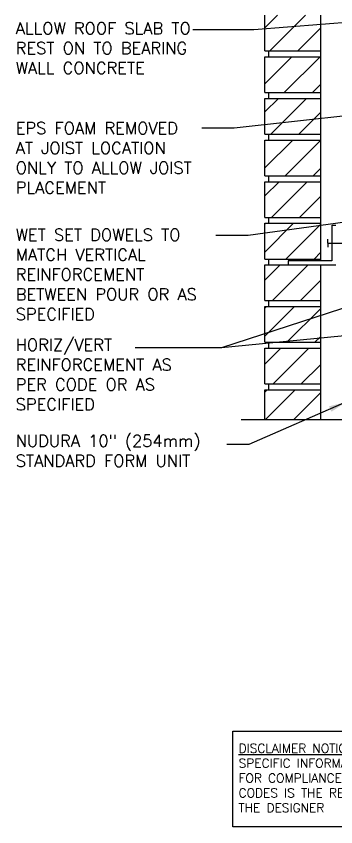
# Model space of a CAD drawing. Header units: inches. Extents: x 186.1 to 244.3, y 174.6 to 253.3.
# Drawn here: x 186.1 to 206.3, y 174.6 to 225.7 of the extents above; entities that cross this region are included whole.
import ezdxf

# ---------------------------------------------------------------- set-up
doc = ezdxf.new("R2010")
doc.units = ezdxf.units.IN
doc.header["$LTSCALE"] = 0.5
doc.header["$MEASUREMENT"] = 0
for name, color, linetype in [('HATCH', 12, 'Continuous'), ('line25', 2, 'Continuous'), ('LINE9', 9, 'Continuous'), ('TEXT', 4, 'Continuous')]:
    doc.layers.add(name, color=color, linetype=linetype)
doc.styles.add('DIM', font='romans.shx', dxfattribs={"width": 0.7})
doc.styles.add('ROMANS', font='romans.shx', dxfattribs={"height": 0.75})
doc.styles.get("Standard").update_dxf_attribs({"font": 'romans.shx', "height": 0.75})
doc.dimstyles.new('ext_12', dxfattribs={"dimscale": 12, "dimtxt": 0.075, "dimasz": 0.09375, "dimexe": 0.09375, "dimexo": 0.0625, "dimgap": 0.0625, "dimtad": 1, "dimdec": 1, "dimzin": 2, "dimdsep": 46, "dimlunit": 4, "dimtxsty": 'DIM', "dimcen": 0.09, "dimdle": 0.09375, "dimclrt": 4, "dimadec": 0, "dimazin": 0, "dimtfac": 1, "dimtdec": 1, "dimtmove": 2, "dimatfit": 3, "dimfxl": 1, "dimfrac": 2, "dimtolj": 1, "dimtzin": 0, "dimarcsym": 0})

msp = doc.modelspace()

# ---------------------------------------------------------------- hatches: boundary and pattern name
at = {"layer": 'HATCH'}
h = msp.add_hatch(dxfattribs=at)
h.set_pattern_fill('ANSI31', color=256, scale=10, style=0)
h.set_pattern_definition([(45, (203.6977, 239.2383), (-0.883883, 0.883883), [])])
h.paths.add_polyline_path([(205.284, 239.496), (201.784, 239.496), (201.784, 238.808), (205.284, 238.808)])
h.paths.add_polyline_path([(205.284, 242.121), (201.784, 242.121), (201.784, 239.871), (205.284, 239.871)])
h.paths.add_polyline_path([(205.284, 244.746), (201.784, 244.746), (201.784, 242.496), (205.284, 242.496)])
h.paths.add_polyline_path([(205.284, 247.371), (201.784, 247.371), (201.784, 245.121), (205.284, 245.121)])
h.paths.add_polyline_path([(205.284, 249.996), (201.784, 249.996), (201.784, 247.746), (205.284, 247.746)])
h.paths.add_polyline_path([(205.287, 217.871), (201.784, 217.871), (201.784, 215.621), (205.287, 215.621)])
h.paths.add_polyline_path([(205.288, 220.496), (201.784, 220.496), (201.784, 218.246), (205.287, 218.246)])
h.paths.add_polyline_path([(205.288, 223.121), (201.784, 223.121), (201.784, 220.871), (205.288, 220.871)])
h.paths.add_polyline_path([(205.289, 225.746), (201.784, 225.746), (201.784, 223.496), (205.288, 223.496)])
h.paths.add_polyline_path([(205.288, 228.371), (201.784, 228.371), (201.784, 226.121), (205.288, 226.121)])
h.paths.add_polyline_path([(205.287, 230.996), (201.784, 230.996), (201.784, 228.746), (205.288, 228.746)])
h.paths.add_polyline_path([(205.286, 233.621), (201.784, 233.621), (201.784, 231.371), (205.287, 231.371)])
h.paths.add_polyline_path([(205.285, 236.308), (201.784, 236.308), (201.784, 233.996), (205.286, 233.996)])
h.paths.add_polyline_path([(205.284, 202.121), (201.784, 202.121), (201.784, 200.249), (205.284, 200.249)])
h.paths.add_polyline_path([(205.285, 204.746), (201.784, 204.746), (201.784, 202.496), (205.284, 202.496)])
h.paths.add_polyline_path([(205.285, 207.371), (201.784, 207.371), (201.784, 205.121), (205.285, 205.121)])
h.paths.add_polyline_path([(205.286, 209.996), (203.246, 209.996), (201.784, 209.996), (201.784, 207.746), (205.285, 207.746)])
h.paths.add_polyline_path([(205.286, 212.621), (201.784, 212.621), (201.784, 210.371), (205.286, 210.371)])
h.paths.add_polyline_path([(205.287, 215.246), (201.784, 215.246), (201.784, 212.996), (205.286, 212.996)])

# ---------------------------------------------------------------- linework, layer by layer
at = {"layer": 'line25'}
for p, q in [((201.784, 223.496), (201.784, 225.746)), ((205.289, 225.751), (205.286, 210.246)), ((201.784, 223.496), (205.288, 223.496)), ((202.034, 223.121), (202.034, 223.496)), ((202.034, 223.121), (202.034, 223.496)), ((201.784, 220.871), (201.784, 223.121)), ((201.784, 223.121), (205.288, 223.121)), ((201.784, 220.871), (205.288, 220.871)), ((202.034, 220.496), (202.034, 220.871)), ((202.034, 220.496), (202.034, 220.871)), ((201.784, 218.246), (201.784, 220.496)), ((201.784, 220.496), (205.288, 220.496)), ((201.784, 218.246), (205.287, 218.246)), ((202.034, 217.871), (202.034, 218.246)), ((202.034, 217.871), (202.034, 218.246)), ((201.784, 215.621), (201.784, 217.871)), ((201.784, 217.871), (205.287, 217.871)), ((201.784, 215.621), (205.287, 215.621)), ((201.784, 212.996), (201.784, 215.246)), ((201.784, 215.246), (205.287, 215.246)), ((202.034, 215.246), (202.034, 215.621)), ((202.034, 215.246), (202.034, 215.621)), ((201.784, 212.996), (205.286, 212.996)), ((201.784, 210.371), (201.784, 212.621)), ((201.784, 212.621), (205.286, 212.621)), ((202.034, 212.621), (202.034, 212.996)), ((202.034, 212.621), (202.034, 212.996)), ((201.784, 210.371), (205.286, 210.371)), ((202.034, 209.996), (202.034, 210.371)), ((202.034, 209.996), (202.034, 210.371)), ((201.784, 207.746), (201.784, 209.996)), ((201.784, 209.996), (205.284, 209.996)), ((205.286, 209.996), (205.284, 200.249)), ((201.784, 207.746), (205.285, 207.746)), ((202.034, 207.371), (202.034, 207.746)), ((202.034, 207.371), (202.034, 207.746)), ((201.784, 205.121), (201.784, 207.371)), ((201.784, 207.371), (205.285, 207.371)), ((201.784, 205.121), (205.285, 205.121)), ((202.034, 204.746), (202.034, 205.121)), ((202.034, 204.746), (202.034, 205.121)), ((201.784, 202.496), (201.784, 204.746)), ((201.784, 204.746), (205.285, 204.746)), ((201.784, 202.496), (205.284, 202.496)), ((202.034, 202.121), (202.034, 202.496)), ((202.034, 202.121), (202.034, 202.496)), ((201.784, 200.249), (201.784, 202.121)), ((201.784, 202.121), (205.284, 202.121))]:
    msp.add_line(p, q, dxfattribs=at)
at = {"layer": 'LINE9'}
for p, q in [((205.996, 212.496), (205.996, 210.246)), ((205.996, 212.496), (206.246, 212.496)), ((205.746, 211.371), (205.746, 211.621)), ((205.746, 211.371), (207.592, 211.371)), ((205.746, 211.371), (205.746, 211.121)), ((205.996, 210.246), (203.246, 210.246)), ((203.246, 210.246), (203.246, 209.996)), ((203.246, 209.996), (206.246, 209.996)), ((200.297, 200.249), (211.278, 200.249))]:
    msp.add_line(p, q, dxfattribs=at)
at = {"layer": 'TEXT'}
msp.add_lwpolyline([(199.761, 180.609), (212.744, 180.609), (212.744, 174.571), (199.761, 174.571)], close=True, dxfattribs=at)

# ---------------------------------------------------------------- texts
at = {"layer": 'TEXT', "char_height": 0.75, "attachment_point": 1, "style": 'ROMANS'}
for s, insert, width in [('\\A1;{\\C4;ALLOW ROOF SLAB TO REST ON TO BEARING WALL CONCRETE}', (186.088, 225.293), 12.44051), ('\\A1;{\\C4;EPS FOAM REMOVED AT JOIST LOCATION ONLY TO ALLOW JOIST PLACEMENT}', (186.088, 218.997), 12.44051), ('\\A1;{\\C4;WET SET DOWELS TO MATCH VERTICAL REINFORCEMENT BETWEEN POUR OR AS SPECIFIED}', (186.088, 212.272), 12.44051), ('HORIZ/VERT REINFORCEMENT AS PER CODE OR AS SPECIFIED', (186.088, 205.331), 12.44051), ('NUDURA 10" (254mm) STANDARD FORM UNIT', (186.088, 199.275), 12.98132)]:
    msp.add_mtext(s, dxfattribs=dict(at, insert=insert, width=width))
at = {"layer": 'TEXT', "insert": (200.128, 177.643), "char_height": 0.5625, "width": 14.00235, "attachment_point": 4}
msp.add_mtext('{\\LDISCLAIMER NOTICE:}\\PSPECIFIC INFORMATION REQUIRED FOR COMPLIANCE WITH LOCAL CODES IS THE RESPONSIBILITY OF THE DESIGNER', dxfattribs=at)

# ---------------------------------------------------------------- leaders
at = {"layer": 'TEXT'}
for points in [[(215.031, 225.914), (201.093, 224.824), (197.253, 224.824)], [(218.882, 220.717), (199.856, 218.621), (197.812, 218.621)], [(210.858, 213.252), (200.73, 211.844), (198.686, 211.844)], [(213.868, 209.611), (199.052, 204.77), (193.605, 204.77)], [(214.451, 206.291), (199.052, 204.77)], [(206.935, 201.362), (200.764, 198.668), (199.395, 198.668)]]:
    msp.add_leader(points, dimstyle='ext_12', override={"dimgap": 0.0625, "dimtad": 0}, dxfattribs=at)

doc.saveas('drawing.dxf')
